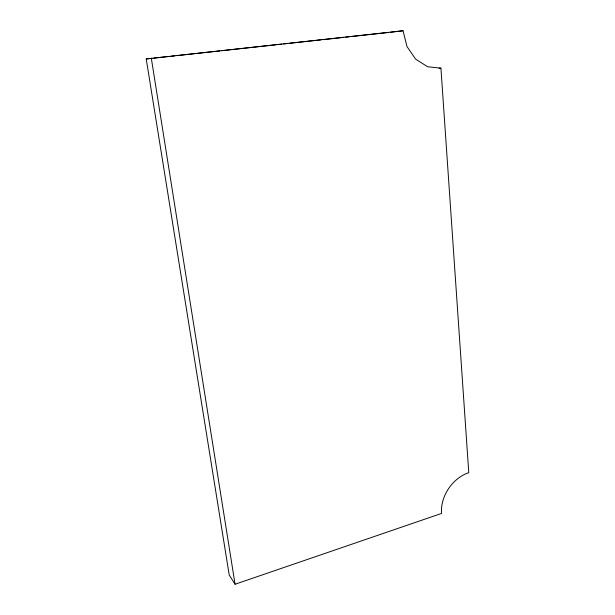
<?xml version="1.0" encoding="UTF-8"?>
<svg xmlns="http://www.w3.org/2000/svg" width="615" height="615" viewBox="0 0 615 615"><rect width="100%" height="100%" fill="white"/><g stroke="black" fill="none" stroke-linecap="round" stroke-linejoin="round"><path stroke-width="0.92" d="M235.061 584.25L441.539 513.44A34.232 26.276 -55.9 0 1 468.776 472.681L440.932 68.165L427.61 66.735L415.679 59.201L407.007 46.586L403.025 30.75L146.224 58.94L229.218 575.025L235.061 584.25L151.313 58.21M403.025 30.75L390.563 32.272M146.224 58.94L151.951 58.317M153.858 58.11L169.125 56.442M171.039 56.234L174.852 55.819M176.766 55.611L213.989 51.545M215.896 51.337L219.716 50.922M221.623 50.714L231.171 49.669M233.077 49.461L276.027 44.772M277.934 44.564L281.755 44.149M283.661 43.942L287.482 43.519M289.388 43.311L320.884 39.875M322.798 39.668L343.793 37.377M345.699 37.169L349.52 36.746M351.426 36.539L388.657 32.48M439.102 68.242L440.932 68.165"/></g></svg>
